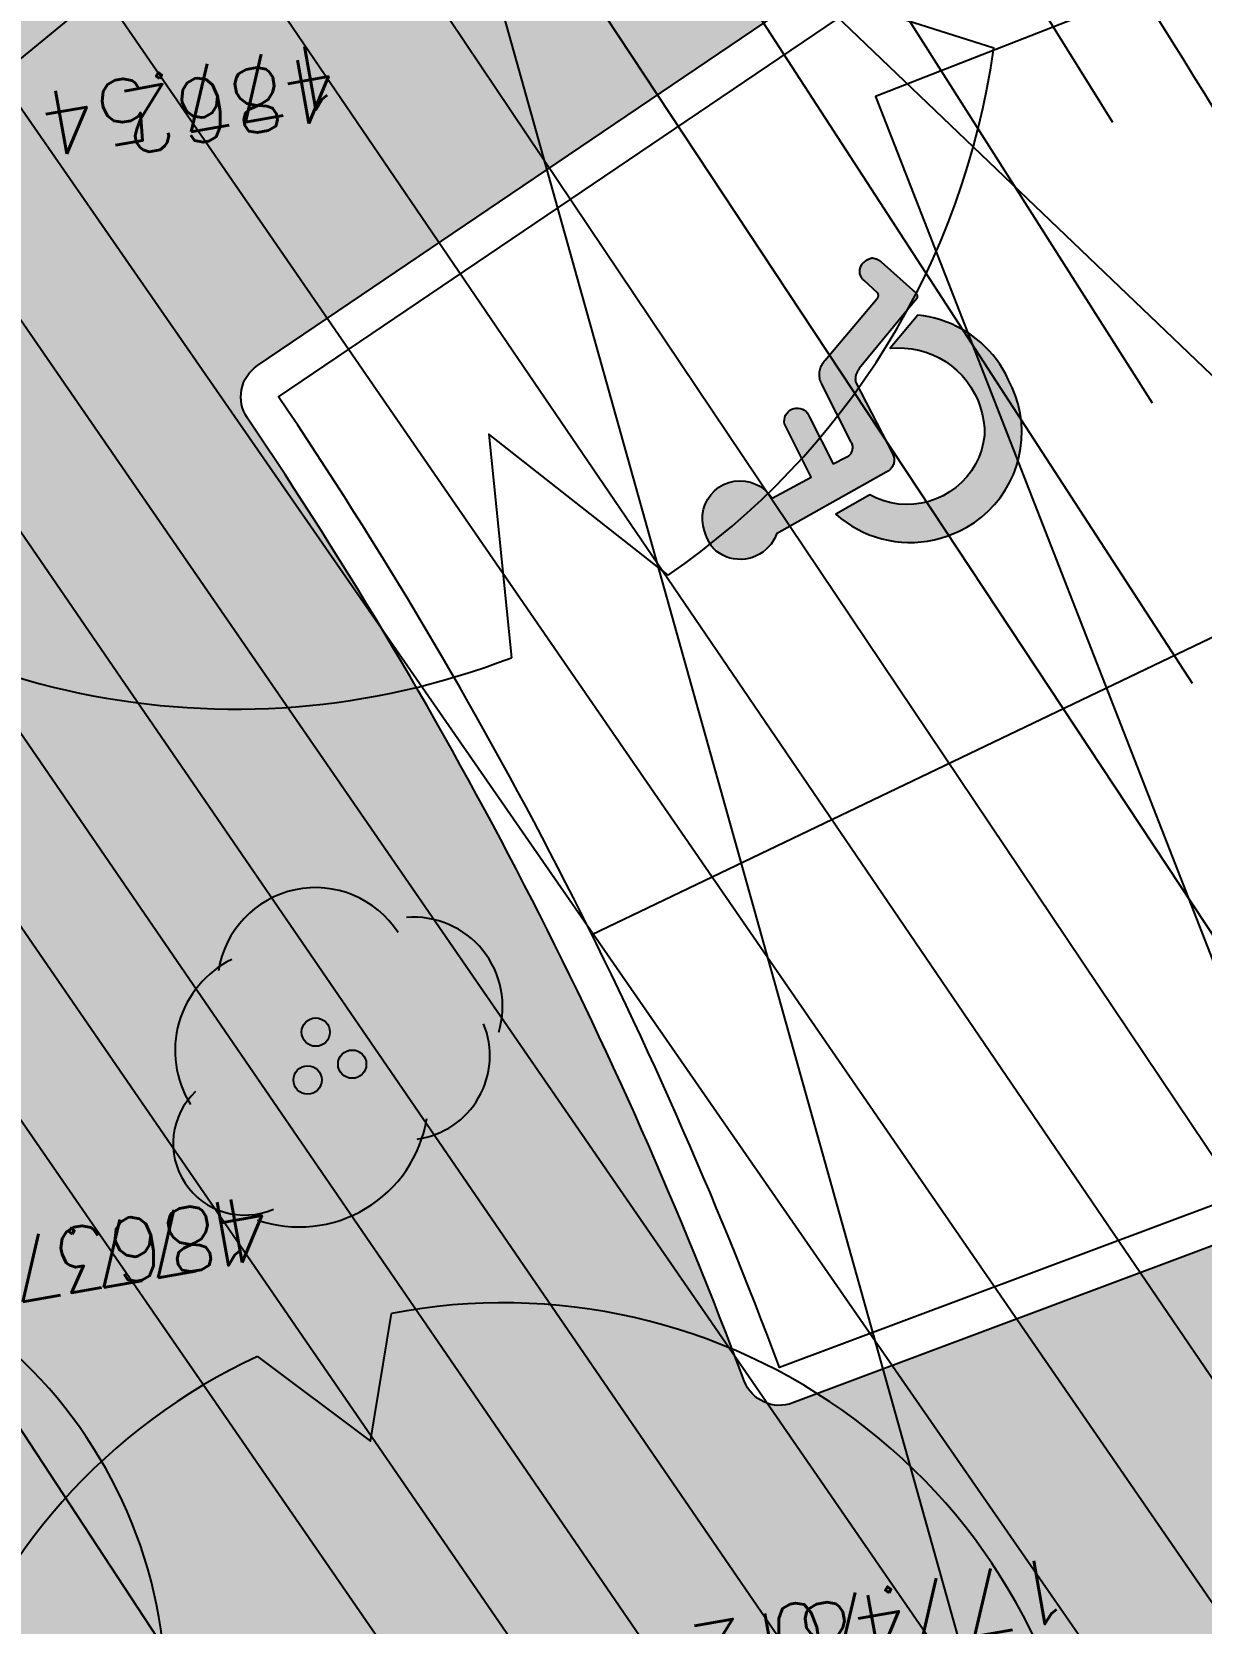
# Model space of a CAD drawing. Extents: x -2313930 to 3286427, y -3858277 to 2572692.
# Drawn here: x 540826 to 547027, y -268715 to -260282 of the extents above; entities that cross this region are included whole.
import ezdxf
from ezdxf.enums import TextEntityAlignment as Align
from ezdxf.lldxf.tags import DXFTag

# ---------------------------------------------------------------- set-up
doc = ezdxf.new("R2010")
doc.units = 0
for name, color, linetype, lineweight in [('_GAZELEC-RESERVATION 2', 132, 'Continuous', 18), ('Fond topo - P', 252, 'Continuous', 50), ('Fond topo - VOI', 252, 'Continuous', 25)]:
    doc.layers.add(name, color=color, linetype=linetype, lineweight=lineweight)
for name, color, linetype, plot in [('Fond topo - N', 252, 'Continuous', False), ('Fond topo - NCACHE', 252, 'Continuous', False), ('Fond topo - ZCACHE', 252, 'Continuous', False)]:
    doc.layers.add(name, color=color, linetype=linetype, plot=plot)
for name, color, linetype in [('Fond topo - Z_500', 252, 'Continuous'), ('prlm-VRD', 2, 'Continuous'), ('SA - arbre', 252, 'Continuous'), ('SA - arbuste', 252, 'Continuous'), ('SA - bordure', 252, 'Continuous'), ('SA - bât D', 252, 'Continuous'), ('SA - couvre sol', 252, 'Continuous'), ('SA - ECL-réso', 252, 'Eclairage public'), ('SA - enrobé', 252, 'Continuous'), ('SA - EP-réso', 252, 'EP'), ('SA - EU-réso', 252, 'EU'), ('SA - EVMV', 252, 'Continuous'), ('SA - limite revêtement', 252, 'Continuous'), ('SA - marquage au sol', 252, 'Continuous')]:
    doc.layers.add(name, color=color, linetype=linetype)
doc.styles.add('Lignes', font='arial.ttf', dxfattribs={"height": 0.35})
doc.styles.add('SIMPLEX', font='simplex_.ttf', dxfattribs={"height": 1.25})
tags = doc.linetypes.add('Eclairage public', pattern='A,5,-0.25,["ECL",Lignes,S=1,R=0,X=0,Y=-0.18],-1.25', length=6.5).pattern_tags.tags
tags[15:16] = [DXFTag(74, 4), DXFTag(75, 0), DXFTag(340, '0'), DXFTag(46, 0.0), DXFTag(50, 0.0), DXFTag(44, 0.0), DXFTag(45, 0.0)]
tags[4:5] = [DXFTag(74, 4), DXFTag(75, 0), DXFTag(340, '0'), DXFTag(46, 0.0), DXFTag(50, 0.0), DXFTag(44, 0.0), DXFTag(45, 0.0)]
tags = doc.linetypes.add('EP', pattern='A,5,-0.25,["EP",Lignes,S=1,R=0,X=0,Y=-0.18],-1.25', length=6.5).pattern_tags.tags
tags[15:16] = [DXFTag(74, 4), DXFTag(75, 0), DXFTag(340, '0'), DXFTag(46, 0.0), DXFTag(50, 0.0), DXFTag(44, 0.0), DXFTag(45, 0.0)]
tags[4:5] = [DXFTag(74, 4), DXFTag(75, 0), DXFTag(340, '0'), DXFTag(46, 0.0), DXFTag(50, 0.0), DXFTag(44, 0.0), DXFTag(45, 0.0)]
tags = doc.linetypes.add('EU', pattern='A,5,-0.25,["EU",Lignes,S=1,R=0,X=0,Y=-0.18],-1.25', length=6.5).pattern_tags.tags
tags[15:16] = [DXFTag(74, 4), DXFTag(75, 0), DXFTag(340, '0'), DXFTag(46, 0.0), DXFTag(50, 0.0), DXFTag(44, 0.0), DXFTag(45, 0.0)]
tags[4:5] = [DXFTag(74, 4), DXFTag(75, 0), DXFTag(340, '0'), DXFTag(46, 0.0), DXFTag(50, 0.0), DXFTag(44, 0.0), DXFTag(45, 0.0)]

# ---------------------------------------------------------------- blocks, each defined once
blk = doc.blocks.new('Sigle handicapé 0.25x0.30', base_point=(-18.47547557799999, -10.22615519200001))
for points in [[(-18.443091989, -10.149878586), (-18.441148644, -10.14983346700001), (-18.439225973, -10.15011976300001), (-18.437380083, -10.150729119), (-18.435664838, -10.151643756), (-18.43413028999999, -10.15283698200001), (-18.43282121799999, -10.15427397900001), (-18.43177582399999, -10.155912813), (-18.43102461199999, -10.15770566100001), (-18.430589503, -10.159600208), (-18.430483194, -10.161541168), (-18.430708788, -10.163471902), (-18.43125970099999, -10.16533606900001), (-18.432119857, -10.167079273), (-18.433264156, -10.16865064300001), (-18.434659207, -10.170004327), (-18.4362643, -10.171100823), (-18.438032597, -10.171908133), (-18.43991249899999, -10.17240270000001), (-18.44184914699999, -10.172570092), (-18.443786029, -10.172405424), (-18.490113219, -10.172405424), (-18.490113218, -10.18524517), (-18.490150943, -10.18604261200001), (-18.4901197, -10.18684033400001), (-18.490019724, -10.187632382), (-18.48985176, -10.18841284700001), (-18.489617062, -10.189175902), (-18.489317382, -10.189915853), (-18.488954955, -10.190627178), (-18.488532488, -10.19130456800001), (-18.488053132, -10.19194296800001), (-18.487520465, -10.192537613), (-18.48693846299999, -10.19308406500001), (-18.48631146899999, -10.193578247), (-18.485644163, -10.194016469), (-18.484941525, -10.194395461), (-18.484208797, -10.194712396), (-18.48345145, -10.194964907), (-18.482675136, -10.19515111), (-18.48188564699999, -10.195269615), (-18.48108887599999, -10.19531953900001), (-18.480290769, -10.195300508), (-18.42284319, -10.195164053), (-18.421700724, -10.19519628100001), (-18.420562364, -10.195298271), (-18.419432365, -10.19546964200001), (-18.41831495099999, -10.19570975400001), (-18.41721430099999, -10.196017708), (-18.41613453, -10.19639235400001), (-18.415079673, -10.19683229100001), (-18.414053676, -10.197335874), (-18.413060373, -10.19790122000001), (-18.412103479, -10.198526215), (-18.41118656999999, -10.199208524), (-18.410313076, -10.199945595), (-18.40948626, -10.20073467200001), (-18.408709216, -10.201572805), (-18.407984847, -10.20245686200001), (-18.407315862, -10.203383536), (-18.406704762, -10.20434936400001), (-18.40615383199999, -10.20535073400001), (-18.405665131, -10.206383903), (-18.40524048699999, -10.20744500800001), (-18.37754011099999, -10.273216346), (-18.37743287, -10.27345080000001), (-18.37731159, -10.273678309), (-18.377176719, -10.273898034), (-18.37702875499999, -10.27410916300001), (-18.37686824199999, -10.274310918), (-18.37669577499999, -10.27450255400001), (-18.376511989, -10.27468336300001), (-18.37631756299999, -10.274852678), (-18.37611321399999, -10.27500987400001), (-18.375899697, -10.275154372), (-18.37567779899999, -10.27528563700001), (-18.37544834, -10.27540318600001), (-18.375212166, -10.275506584), (-18.374970149, -10.27559544900001), (-18.37472318299999, -10.275669455), (-18.374472179, -10.275728328), (-18.37421806299999, -10.27577184900001), (-18.373961773, -10.27579986000001), (-18.373704255, -10.27581225600001), (-18.373446459, -10.27580899200001), (-18.357754127, -10.26980497000001), (-18.356908813, -10.269521115), (-18.35604289399999, -10.269308243), (-18.35516232, -10.26916781700001), (-18.354273141, -10.26910080100001), (-18.353381467, -10.269107656), (-18.35249342299999, -10.269188336), (-18.351615113, -10.26934228500001), (-18.350752569, -10.26956844600001), (-18.349911719, -10.26986526500001), (-18.34909833999999, -10.27023070200001), (-18.34831802, -10.270662247), (-18.347576121, -10.27115693500001), (-18.34687774099999, -10.27171136700001), (-18.34622767699999, -10.272321733), (-18.345630396, -10.27298384000001), (-18.345090002, -10.273693139), (-18.344610207, -10.274444755), (-18.34419431, -10.27523352600001), (-18.343845166, -10.276054031), (-18.343565175, -10.27690063300001), (-18.343449736, -10.277327618), (-18.34334620799999, -10.277757647), (-18.343254671, -10.27819038700001), (-18.34317519499999, -10.278625503), (-18.343107842, -10.27906266000001), (-18.34305266399999, -10.27950152000001), (-18.343009703, -10.279941744), (-18.342978993, -10.28038299100001), (-18.34296055799999, -10.28082492200001), (-18.342954411, -10.281267195), (-18.34296055799999, -10.281709467), (-18.342978993, -10.28215139800001), (-18.343009703, -10.28259264500001), (-18.343052663, -10.28303286900001), (-18.343107842, -10.283471729), (-18.343175194, -10.28390888600001), (-18.34325467, -10.284344003), (-18.34334620799999, -10.28477674200001), (-18.343449736, -10.28520677100001), (-18.343565175, -10.28563375600001), (-18.344242806, -10.28646005500001), (-18.344481745, -10.286744973), (-18.344726886, -10.28702457300001), (-18.344978111, -10.28729871900001), (-18.34523529999999, -10.287567278), (-18.34549832599999, -10.287830122), (-18.345767065, -10.288087124), (-18.346041385, -10.28833815900001), (-18.34632115499999, -10.288583105), (-18.346606239, -10.288821846), (-18.34689649999999, -10.289054265), (-18.347191798, -10.28928025100001), (-18.347491989, -10.289499694), (-18.34779692999999, -10.28971248800001), (-18.34810647299999, -10.28991853000001), (-18.34842046799999, -10.29011772200001), (-18.34873876299999, -10.29030996600001), (-18.34906120599999, -10.290495171), (-18.34938764, -10.29067324600001), (-18.349717909, -10.29084410600001), (-18.350051851, -10.29100766800001), (-18.387890921, -10.305671362), (-18.388175713, -10.30577204100001), (-18.38846601299999, -10.305855519), (-18.388760783, -10.305921497), (-18.38905897, -10.305969738), (-18.389359507, -10.306000072), (-18.38966131999999, -10.306012388), (-18.389963329, -10.306006643), (-18.390264455, -10.30598285800001), (-18.39056362099999, -10.305941117), (-18.39085975699999, -10.30588157000001), (-18.391151805, -10.30580443000001), (-18.39143872099999, -10.305709972), (-18.391719477, -10.305598535), (-18.391993072, -10.305470517), (-18.392258525, -10.305326374), (-18.392514889, -10.30516662400001), (-18.392761247, -10.304991837), (-18.392996717, -10.304802638), (-18.39322045799999, -10.30459970300001), (-18.39343167099999, -10.304383759), (-18.425418395, -10.23110920900001), (-18.425684779, -10.230531782), (-18.42597476299999, -10.229965838), (-18.42628785099999, -10.229412341), (-18.426623512, -10.22887223500001), (-18.42698117199999, -10.228346438), (-18.427360224, -10.227835848), (-18.427760021, -10.22734133200001), (-18.42817988299999, -10.22686373500001), (-18.428619093, -10.22640386900001), (-18.429076905, -10.225962517), (-18.42955253899999, -10.225540432), (-18.430045183, -10.225138332), (-18.430553999, -10.22475690200001), (-18.43107812099999, -10.22439679200001), (-18.431616656, -10.224058615), (-18.432168686, -10.22374294800001), (-18.43273326999999, -10.22345032700001), (-18.433309449, -10.223181252), (-18.433896239, -10.22293618), (-18.434492642, -10.22271553), (-18.50640605499999, -10.22316924200001), (-18.50734415099999, -10.223136209), (-18.508276277, -10.223025503), (-18.509196013, -10.22283788600001), (-18.510097025, -10.22257465200001), (-18.51097310699999, -10.222237612), (-18.511818224, -10.22182908900001), (-18.51262655599999, -10.221351896), (-18.51339253699999, -10.22080931900001), (-18.514110888, -10.220205097), (-18.51477666499999, -10.21954338900001), (-18.51538527899999, -10.218828754), (-18.51593254099999, -10.21806611400001), (-18.51641468, -10.21726072200001), (-18.516828376, -10.216418125), (-18.517170779, -10.215544126), (-18.517439532, -10.214644744), (-18.517632782, -10.21372617500001), (-18.5177492, -10.21279474500001), (-18.517787983, -10.21185687000001), (-18.51774886399999, -10.210919008), (-18.522616517, -10.09970416500001), (-18.524814959, -10.097115203), (-18.52674527599999, -10.09432061000001), (-18.52838836199999, -10.09134804600001), (-18.529727956, -10.08822693100001), (-18.53075079799999, -10.08498815600001), (-18.531446767, -10.081663776), (-18.531808972, -10.078286695), (-18.531833829, -10.07489033600001), (-18.531521093, -10.071508315), (-18.530873858, -10.06817410500001), (-18.52989853, -10.06492070600001), (-18.528604763, -10.061780317), (-18.527005362, -10.058784022), (-18.525116156, -10.055961475), (-18.522955844, -10.053340612), (-18.520545807, -10.050947373), (-18.51790989799999, -10.048805445), (-18.515074206, -10.046936027), (-18.512066798, -10.045357622), (-18.508917437, -10.04408585200001), (-18.50805578, -10.04393007600001), (-18.50719134199999, -10.04379055000001), (-18.506324431, -10.043667322), (-18.505455354, -10.04356043700001), (-18.504584419, -10.043469931), (-18.50371193499999, -10.043395836), (-18.50283821, -10.04333818000001), (-18.50196355399999, -10.043296983), (-18.501088278, -10.043272258), (-18.500212692, -10.04326401600001), (-18.49933710599999, -10.043272258), (-18.49846183, -10.043296983), (-18.497587174, -10.04333818000001), (-18.49671344899999, -10.043395836), (-18.49584096499999, -10.043469931), (-18.49497003, -10.04356043700001), (-18.49410095299999, -10.043667322), (-18.493234042, -10.04379055000001), (-18.492369604, -10.04393007600001), (-18.491507947, -10.04408585100001), (-18.486757852, -10.04508852500001), (-18.48220303999999, -10.046768535), (-18.477939543, -10.049090464), (-18.47405725399999, -10.052005353), (-18.470638026, -10.05545174800001), (-18.46775395, -10.059356983), (-18.46546583399999, -10.06363872), (-18.463821921, -10.06820668500001), (-18.46285687099999, -10.07296456600001), (-18.46259102999999, -10.077812048), (-18.463030004, -10.082646927), (-18.464164538, -10.087367265), (-18.46597071, -10.091873537), (-18.468410441, -10.096070735), (-18.47143229, -10.099870364), (-18.47497254499999, -10.103192314), (-18.478956563, -10.10596654300001), (-18.483300346, -10.108134562), (-18.487912309, -10.10965065800001), (-18.492695214, -10.11048286800001), (-18.491723812, -10.149878586)], [(-18.52814955899999, -10.303010461), (-18.52237737399999, -10.305800385), (-18.516389383, -10.30809075000001), (-18.51022873, -10.30986505200001), (-18.50393980099999, -10.311110509), (-18.49756790599999, -10.31181814700001), (-18.49115895399999, -10.311982868), (-18.48475912, -10.31160348500001), (-18.478414515, -10.310682732), (-18.47217085099999, -10.30922724200001), (-18.46607311099999, -10.30724750100001), (-18.46016522999999, -10.30475777400001), (-18.454489773, -10.301775999), (-18.44908763, -10.298323659), (-18.44399772399999, -10.29442562700001), (-18.439256725, -10.290109989), (-18.434898794, -10.28540783700001), (-18.430955327, -10.28035305100001), (-18.42745473599999, -10.274982049), (-18.42442224399999, -10.269333528), (-18.42187969799999, -10.263448185), (-18.406884967, -10.298394422), (-18.409740721, -10.30265889500001), (-18.412815131, -10.30676852400001), (-18.41609981999999, -10.31071210900001), (-18.419585836, -10.314478904), (-18.42326367899999, -10.31805864200001), (-18.427123325, -10.32144156700001), (-18.43115425599999, -10.32461845900001), (-18.43534548499999, -10.327580662), (-18.43968559099999, -10.330320101), (-18.444162746, -10.332829312), (-18.44876474699999, -10.335101455), (-18.453479053, -10.33713033800001), (-18.458292816, -10.33891043200001), (-18.46319291699999, -10.34043688600001), (-18.468166002, -10.341705539), (-18.473198516, -10.34271293500001), (-18.478276746, -10.34345632600001), (-18.483386851, -10.34393368900001), (-18.488514905, -10.34414372100001), (-18.493646932, -10.344085851), (-18.501546936, -10.34403281900001), (-18.509416224, -10.34333482700001), (-18.517202228, -10.34199653600001), (-18.524852937, -10.340026886), (-18.532317246, -10.337439034), (-18.53954529199999, -10.33425026800001), (-18.54648879099999, -10.330481887), (-18.553101362, -10.326159066), (-18.559338832, -10.32131068000001), (-18.565159535, -10.31596911700001), (-18.57052458899999, -10.31017005800001), (-18.57539815399999, -10.30395224200001), (-18.579747675, -10.297357203), (-18.583544098, -10.290428996), (-18.586762063, -10.283213902), (-18.58938007299999, -10.275760117), (-18.591380639, -10.268117434), (-18.592750399, -10.260336904), (-18.59348020299999, -10.252470503), (-18.593565174, -10.24457077800001), (-18.59326817399999, -10.23875270800001), (-18.59263092299999, -10.23296202100001), (-18.591655608, -10.22721859900001), (-18.590345578, -10.22154215900001), (-18.58870533099999, -10.215952192), (-18.586740498, -10.210467889), (-18.58445782499999, -10.20510808100001), (-18.581865149, -10.19989116800001), (-18.57897137299999, -10.194835063), (-18.57578643, -10.189957124), (-18.572321256, -10.1852741), (-18.568587749, -10.18080206800001), (-18.56459872599999, -10.176556383), (-18.56036788399999, -10.172551622), (-18.55590974699999, -10.16880153300001), (-18.55123962299999, -10.165318993), (-18.546373545, -10.162115959), (-18.54132822099999, -10.159203426), (-18.536120972, -10.15659139500001), (-18.530769677, -10.154288835), (-18.529071458, -10.188862199), (-18.534467411, -10.19290722800001), (-18.539439489, -10.19746321400001), (-18.54393950599999, -10.20248600400001), (-18.54792385, -10.20792692000001), (-18.55135390899999, -10.21373323200001), (-18.554196439, -10.21984867100001), (-18.556423894, -10.22621396800001), (-18.558014687, -10.23276743700001), (-18.5589534, -10.23944556400001), (-18.559230936, -10.24618363100001), (-18.558844605, -10.252916336), (-18.557798152, -10.25957843), (-18.556101718, -10.26610535), (-18.553771744, -10.27243384000001), (-18.55083081, -10.27850256900001), (-18.547307418, -10.284252724), (-18.543235714, -10.289628576), (-18.538655158, -10.294578028), (-18.53361014199999, -10.299053113)]]:
    blk.add_hatch(color=250).paths.add_polyline_path(points)
at = {"flags": 128}
blk.add_lwpolyline([(-18.441148644, -10.14983346700001), (-18.439225973, -10.15011976300001), (-18.437380083, -10.150729119), (-18.435664838, -10.151643756), (-18.43413028999999, -10.15283698200001), (-18.43282121799999, -10.15427397900001), (-18.43177582399999, -10.155912813), (-18.43102461199999, -10.15770566100001), (-18.430589503, -10.159600208), (-18.430483194, -10.161541168), (-18.430708788, -10.163471902), (-18.43125970099999, -10.16533606900001), (-18.432119857, -10.167079273), (-18.433264156, -10.16865064300001), (-18.434659207, -10.170004327), (-18.4362643, -10.171100823), (-18.438032597, -10.171908133), (-18.43991249899999, -10.17240270000001), (-18.44184914699999, -10.172570092), (-18.443786029, -10.172405424), (-18.490113219, -10.172405424), (-18.490113218, -10.18524517), (-18.490150943, -10.18604261200001), (-18.4901197, -10.18684033400001), (-18.490019724, -10.187632382), (-18.48985176, -10.18841284700001), (-18.489617062, -10.189175902), (-18.489317382, -10.189915853), (-18.488954955, -10.190627178), (-18.488532488, -10.19130456800001), (-18.488053132, -10.19194296800001), (-18.487520465, -10.192537613), (-18.48693846299999, -10.19308406500001), (-18.48631146899999, -10.193578247), (-18.485644163, -10.194016469), (-18.484941525, -10.194395461), (-18.484208797, -10.194712396), (-18.48345145, -10.194964907), (-18.482675136, -10.19515111), (-18.48188564699999, -10.195269615), (-18.48108887599999, -10.19531953900001), (-18.480290769, -10.195300508), (-18.42284319, -10.195164053), (-18.421700724, -10.19519628100001), (-18.420562364, -10.195298271), (-18.419432365, -10.19546964200001), (-18.41831495099999, -10.19570975400001), (-18.41721430099999, -10.196017708), (-18.41613453, -10.19639235400001), (-18.415079673, -10.19683229100001), (-18.414053676, -10.197335874), (-18.413060373, -10.19790122000001), (-18.412103479, -10.198526215), (-18.41118656999999, -10.199208524), (-18.410313076, -10.199945595), (-18.40948626, -10.20073467200001), (-18.408709216, -10.201572805), (-18.407984847, -10.20245686200001), (-18.407315862, -10.203383536), (-18.406704762, -10.20434936400001), (-18.40615383199999, -10.20535073400001), (-18.405665131, -10.206383903), (-18.40524048699999, -10.20744500800001), (-18.37754011099999, -10.273216346), (-18.37743287, -10.27345080000001), (-18.37731159, -10.273678309), (-18.377176719, -10.273898034), (-18.37702875499999, -10.27410916300001), (-18.37686824199999, -10.274310918), (-18.37669577499999, -10.27450255400001), (-18.376511989, -10.27468336300001), (-18.37631756299999, -10.274852678), (-18.37611321399999, -10.27500987400001), (-18.375899697, -10.275154372), (-18.37567779899999, -10.27528563700001), (-18.37544834, -10.27540318600001), (-18.375212166, -10.275506584), (-18.374970149, -10.27559544900001), (-18.37472318299999, -10.275669455), (-18.374472179, -10.275728328), (-18.37421806299999, -10.27577184900001), (-18.373961773, -10.27579986000001), (-18.373704255, -10.27581225600001), (-18.373446459, -10.27580899200001), (-18.357754127, -10.26980497000001), (-18.356908813, -10.269521115), (-18.35604289399999, -10.269308243), (-18.35516232, -10.26916781700001), (-18.354273141, -10.26910080100001), (-18.353381467, -10.269107656), (-18.35249342299999, -10.269188336), (-18.351615113, -10.26934228500001), (-18.350752569, -10.26956844600001), (-18.349911719, -10.26986526500001), (-18.34909833999999, -10.27023070200001), (-18.34831802, -10.270662247), (-18.347576121, -10.27115693500001), (-18.34687774099999, -10.27171136700001), (-18.34622767699999, -10.272321733), (-18.345630396, -10.27298384000001), (-18.345090002, -10.273693139), (-18.344610207, -10.274444755), (-18.34419431, -10.27523352600001), (-18.343845166, -10.276054031), (-18.343565175, -10.27690063300001), (-18.343449736, -10.277327618), (-18.34334620799999, -10.277757647), (-18.343254671, -10.27819038700001), (-18.34317519499999, -10.278625503), (-18.343107842, -10.27906266000001), (-18.34305266399999, -10.27950152000001), (-18.343009703, -10.279941744), (-18.342978993, -10.28038299100001), (-18.34296055799999, -10.28082492200001), (-18.342954411, -10.281267195), (-18.34296055799999, -10.281709467), (-18.342978993, -10.28215139800001), (-18.343009703, -10.28259264500001), (-18.343052663, -10.28303286900001), (-18.343107842, -10.283471729), (-18.343175194, -10.28390888600001), (-18.34325467, -10.284344003), (-18.34334620799999, -10.28477674200001), (-18.343449736, -10.28520677100001), (-18.343565175, -10.28563375600001), (-18.344242806, -10.28646005500001), (-18.344481745, -10.286744973), (-18.344726886, -10.28702457300001), (-18.344978111, -10.28729871900001), (-18.34523529999999, -10.287567278), (-18.34549832599999, -10.287830122), (-18.345767065, -10.288087124), (-18.346041385, -10.28833815900001), (-18.34632115499999, -10.288583105), (-18.346606239, -10.288821846), (-18.34689649999999, -10.289054265), (-18.347191798, -10.28928025100001), (-18.347491989, -10.289499694), (-18.34779692999999, -10.28971248800001), (-18.34810647299999, -10.28991853000001), (-18.34842046799999, -10.29011772200001), (-18.34873876299999, -10.29030996600001), (-18.34906120599999, -10.290495171), (-18.34938764, -10.29067324600001), (-18.349717909, -10.29084410600001), (-18.350051851, -10.29100766800001), (-18.387890921, -10.305671362), (-18.388175713, -10.30577204100001), (-18.38846601299999, -10.305855519), (-18.388760783, -10.305921497), (-18.38905897, -10.305969738), (-18.389359507, -10.306000072), (-18.38966131999999, -10.306012388), (-18.389963329, -10.306006643), (-18.390264455, -10.30598285800001), (-18.39056362099999, -10.305941117), (-18.39085975699999, -10.30588157000001), (-18.391151805, -10.30580443000001), (-18.39143872099999, -10.305709972), (-18.391719477, -10.305598535), (-18.391993072, -10.305470517), (-18.392258525, -10.305326374), (-18.392514889, -10.30516662400001), (-18.392761247, -10.304991837), (-18.392996717, -10.304802638), (-18.39322045799999, -10.30459970300001), (-18.39343167099999, -10.304383759), (-18.425418395, -10.23110920900001), (-18.425684779, -10.230531782), (-18.42597476299999, -10.229965838), (-18.42628785099999, -10.229412341), (-18.426623512, -10.22887223500001), (-18.42698117199999, -10.228346438), (-18.427360224, -10.227835848), (-18.427760021, -10.22734133200001), (-18.42817988299999, -10.22686373500001), (-18.428619093, -10.22640386900001), (-18.429076905, -10.225962517), (-18.42955253899999, -10.225540432), (-18.430045183, -10.225138332), (-18.430553999, -10.22475690200001), (-18.43107812099999, -10.22439679200001), (-18.431616656, -10.224058615), (-18.432168686, -10.22374294800001), (-18.43273326999999, -10.22345032700001), (-18.433309449, -10.223181252), (-18.433896239, -10.22293618), (-18.434492642, -10.22271553), (-18.50640605499999, -10.22316924200001), (-18.50734415099999, -10.223136209), (-18.508276277, -10.223025503), (-18.509196013, -10.22283788600001), (-18.510097025, -10.22257465200001), (-18.51097310699999, -10.222237612), (-18.511818224, -10.22182908900001), (-18.51262655599999, -10.221351896), (-18.51339253699999, -10.22080931900001), (-18.514110888, -10.220205097), (-18.51477666499999, -10.21954338900001), (-18.51538527899999, -10.218828754), (-18.51593254099999, -10.21806611400001), (-18.51641468, -10.21726072200001), (-18.516828376, -10.216418125), (-18.517170779, -10.215544126), (-18.517439532, -10.214644744), (-18.517632782, -10.21372617500001), (-18.5177492, -10.21279474500001), (-18.517787983, -10.21185687000001), (-18.51774886399999, -10.210919008), (-18.522616517, -10.09970416500001), (-18.524814959, -10.097115203), (-18.52674527599999, -10.09432061000001), (-18.52838836199999, -10.09134804600001), (-18.529727956, -10.08822693100001), (-18.53075079799999, -10.08498815600001), (-18.531446767, -10.081663776), (-18.531808972, -10.078286695), (-18.531833829, -10.07489033600001), (-18.531521093, -10.071508315), (-18.530873858, -10.06817410500001), (-18.52989853, -10.06492070600001), (-18.528604763, -10.061780317), (-18.527005362, -10.058784022), (-18.525116156, -10.055961475), (-18.522955844, -10.053340612), (-18.520545807, -10.050947373), (-18.51790989799999, -10.048805445), (-18.515074206, -10.046936027), (-18.512066798, -10.045357622), (-18.508917437, -10.04408585200001), (-18.50805578, -10.04393007600001), (-18.50719134199999, -10.04379055000001), (-18.506324431, -10.043667322), (-18.505455354, -10.04356043700001), (-18.504584419, -10.043469931), (-18.50371193499999, -10.043395836), (-18.50283821, -10.04333818000001), (-18.50196355399999, -10.043296983), (-18.501088278, -10.043272258), (-18.500212692, -10.04326401600001), (-18.49933710599999, -10.043272258), (-18.49846183, -10.043296983), (-18.497587174, -10.04333818000001), (-18.49671344899999, -10.043395836), (-18.49584096499999, -10.043469931), (-18.49497003, -10.04356043700001), (-18.49410095299999, -10.043667322), (-18.493234042, -10.04379055000001), (-18.492369604, -10.04393007600001), (-18.491507947, -10.04408585100001), (-18.486757852, -10.04508852500001), (-18.48220303999999, -10.046768535), (-18.477939543, -10.049090464), (-18.47405725399999, -10.052005353), (-18.470638026, -10.05545174800001), (-18.46775395, -10.059356983), (-18.46546583399999, -10.06363872), (-18.463821921, -10.06820668500001), (-18.46285687099999, -10.07296456600001), (-18.46259102999999, -10.077812048), (-18.463030004, -10.082646927), (-18.464164538, -10.087367265), (-18.46597071, -10.091873537), (-18.468410441, -10.096070735), (-18.47143229, -10.099870364), (-18.47497254499999, -10.103192314), (-18.478956563, -10.10596654300001), (-18.483300346, -10.108134562), (-18.487912309, -10.10965065800001), (-18.492695214, -10.11048286800001), (-18.491723812, -10.149878586), (-18.443091989, -10.149878586)], close=True, dxfattribs=at)
at = {"elevation": 1e-09, "flags": 128}
blk.add_lwpolyline([(-18.53361014199999, -10.299053113), (-18.538655158, -10.294578028), (-18.543235714, -10.289628576), (-18.547307418, -10.284252724), (-18.55083081, -10.27850256900001), (-18.553771744, -10.27243384000001), (-18.556101718, -10.26610535), (-18.557798152, -10.25957843), (-18.558844605, -10.252916336), (-18.559230936, -10.24618363100001), (-18.5589534, -10.23944556400001), (-18.558014687, -10.23276743700001), (-18.556423894, -10.22621396800001), (-18.554196439, -10.21984867100001), (-18.55135390899999, -10.21373323200001), (-18.54792385, -10.20792692000001), (-18.54393950599999, -10.20248600400001), (-18.539439489, -10.19746321400001), (-18.534467411, -10.19290722800001), (-18.529071458, -10.188862199), (-18.530769677, -10.154288835), (-18.536120972, -10.15659139500001), (-18.54132822099999, -10.159203426), (-18.546373545, -10.162115959), (-18.55123962299999, -10.165318993), (-18.55590974699999, -10.16880153300001), (-18.56036788399999, -10.172551622), (-18.56459872599999, -10.176556383), (-18.568587749, -10.18080206800001), (-18.572321256, -10.1852741), (-18.57578643, -10.189957124), (-18.57897137299999, -10.194835063), (-18.581865149, -10.19989116800001), (-18.58445782499999, -10.20510808100001), (-18.586740498, -10.210467889), (-18.58870533099999, -10.215952192), (-18.590345578, -10.22154215900001), (-18.591655608, -10.22721859900001), (-18.59263092299999, -10.23296202100001), (-18.59326817399999, -10.23875270800001), (-18.593565174, -10.24457077800001), (-18.59348020299999, -10.252470503), (-18.592750399, -10.260336904), (-18.591380639, -10.268117434), (-18.58938007299999, -10.275760117), (-18.586762063, -10.283213902), (-18.583544098, -10.290428996), (-18.579747675, -10.297357203), (-18.57539815399999, -10.30395224200001), (-18.57052458899999, -10.31017005800001), (-18.565159535, -10.31596911700001), (-18.559338832, -10.32131068000001), (-18.553101362, -10.326159066), (-18.54648879099999, -10.330481887), (-18.53954529199999, -10.33425026800001), (-18.532317246, -10.337439034), (-18.524852937, -10.340026886), (-18.517202228, -10.34199653600001), (-18.509416224, -10.34333482700001), (-18.501546936, -10.34403281900001), (-18.493646932, -10.344085851), (-18.488514905, -10.34414372100001), (-18.483386851, -10.34393368900001), (-18.478276746, -10.34345632600001), (-18.473198516, -10.34271293500001), (-18.468166002, -10.341705539), (-18.46319291699999, -10.34043688600001), (-18.458292816, -10.33891043200001), (-18.453479053, -10.33713033800001), (-18.44876474699999, -10.335101455), (-18.444162746, -10.332829312), (-18.43968559099999, -10.330320101), (-18.43534548499999, -10.327580662), (-18.43115425599999, -10.32461845900001), (-18.427123325, -10.32144156700001), (-18.42326367899999, -10.31805864200001), (-18.419585836, -10.314478904), (-18.41609981999999, -10.31071210900001), (-18.412815131, -10.30676852400001), (-18.409740721, -10.30265889500001), (-18.406884967, -10.298394422), (-18.42187969799999, -10.263448185), (-18.42442224399999, -10.269333528), (-18.42745473599999, -10.274982049), (-18.430955327, -10.28035305100001), (-18.434898794, -10.28540783700001), (-18.439256725, -10.290109989), (-18.44399772399999, -10.29442562700001), (-18.44908763, -10.298323659), (-18.454489773, -10.301775999), (-18.46016522999999, -10.30475777400001), (-18.46607311099999, -10.30724750100001), (-18.47217085099999, -10.30922724200001), (-18.478414515, -10.310682732), (-18.48475912, -10.31160348500001), (-18.49115895399999, -10.311982868), (-18.49756790599999, -10.31181814700001), (-18.50393980099999, -10.311110509), (-18.51022873, -10.30986505200001), (-18.516389383, -10.30809075000001), (-18.52237737399999, -10.305800385), (-18.52814955899999, -10.303010461)], close=True, dxfattribs=at)
blk = doc.blocks.new('PTOPO')
at = {"layer": 'Fond topo - NCACHE', "style": 'SIMPLEX'}
blk.add_attdef('MAT', text='', height=0.34, dxfattribs=at).set_placement((0.09999999986030161, -0.09999999962747097), align=Align.TOP_LEFT)
at = {"layer": 'Fond topo - ZCACHE', "style": 'SIMPLEX'}
blk.add_attdef('ALT', (0.09999999986030161, 0.09999999962747097), '', height=0.34, dxfattribs=at)
blk = doc.blocks.new('A$C1F970F0F')
at = {"layer": 'SA - couvre sol'}
h = blk.add_hatch(dxfattribs=at)
h.set_pattern_fill('PELOUSE6', color=256, scale=20.0000003, angle=-10.72360141139323, style=0, pattern_type=2)
h.set_pattern_definition([(349.2763985886067, (-277130161.1279894, -473864756.7787022), (22.32856350872324, 117.9043497231417), [37.5000005625, -202.5000030375]), (79.27639858860677, (-277130147.3110734, -473864759.3953308), (-235.8086994462835, 44.65712701744649), [15.000000225, -105.000001575]), (79.27639858860677, (-277130138.0997961, -473864761.1397498), (-235.8086994462835, 44.65712701744649), [15.000000225, -105.000001575]), (79.27639858860677, (-277130142.7054347, -473864760.2675403), (-235.8086994462835, 44.65712701744649), [18.75000028125, -101.25000151875]), (112.9664661186067, (-277130151.916716, -473864758.5231205), (-191.1515722884832, 280.4658259369293), [12.00000018, -420.7461593111922]), (45.58633105860677, (-277130133.4941673, -473864762.0119574), (22.32856353476547, 117.9043498154048), [12.00000018, -420.7461593111923]), (45.58633105860677, (-277130124.2828801, -473864763.7563783), (22.32856353476547, 117.9043498154048), [26.00000039, -406.6661590999923]), (112.9664661186067, (-277130161.1279894, -473864756.7787022), (-191.1515722884832, 280.4658259369293), [26.00000039, -406.6661590999922]), (349.2763985886067, (-277130073.3609553, -473864750.4999832), (22.32856350872324, 117.9043497231417), [44.42455106636825, -195.5754525336318]), (349.2763985886067, (-277130085.1249766, -473864728.4255323), (22.32856350872324, 117.9043497231417), [82.81008944215131, -56.09585564143782, 43.07431864611476, -58.01973967029608]), (349.2763985886067, (-277130096.7337571, -473864706.3804808), (22.32856350872324, 117.9043497231417), [119.4799495921992, -46.28746189431191, 29.47870124218051, -44.75389087130835]), (349.2763985886067, (-277130108.4191755, -473864684.3209158), (22.32856350872324, 117.9043497231417), [100.4611429069171, -139.5388606930829]), (349.2763985886067, (-277130104.5097786, -473864665.2146754), (22.32856350872324, 117.9043497231417), [65.56973938354608, -174.4302642164539])])
edge = h.paths.add_edge_path()
edge.add_arc((4686.17633280365, 6461.263957909795), 2929.999943103911, 34.48608965995057, 42.89962862937583)
edge.add_arc((6700.681395940306, 8333.233251919955), 179.999999986126, 42.89962847510776, 139.7693510133963)
edge.add_arc((8036.110016895354, 7056.094568132154), 2027.519382076243, 136.5878893291629, 177.4536643126465)
edge.add_line((6010.592568096673, 7146.171807559098), (6018.948373371913, 7145.931843945988))
edge.add_line((6018.948373371913, 7145.931843945988), (6030.66105542983, 6828.889455646445))
edge.add_line((6030.661055429829, 6828.889455646445), (6086.545484387591, 6513.581804602189))
edge.add_line((6086.545484387591, 6513.581804602189), (6198.444306795145, 6127.414684863436))
edge.add_line((6198.444306795145, 6127.414684863435), (6298.474729685709, 5856.208511224729))
edge.add_line((6298.474729685709, 5856.20851122473), (6412.911502342192, 5600.584971789341))
edge.add_line((6412.911502342192, 5600.58497178934), (6430.976089253624, 5561.150698599641))
edge.add_line((6430.976089253624, 5561.150698599641), (6391.541816136887, 5543.086111698089))
edge.add_line((6391.541816136887, 5543.086111698089), (6373.477229225455, 5582.520384887787))
edge.add_line((6373.477229225455, 5582.520384887787), (6385.636062437989, 5588.090268212786))
edge.add_line((6385.636062437989, 5588.090268212785), (6270.263852773479, 5845.803342882811))
edge.add_line((6270.263852773479, 5845.803342882812), (6260.946051039006, 5842.366608122313))
edge.add_line((6260.946051039007, 5842.366608122313), (6247.104147932258, 5879.895286746139))
edge.add_line((6247.104147932258, 5879.895286746139), (6256.486317609877, 5883.355762637208))
edge.add_line((6256.486317609876, 5883.355762637208), (6193.646684101131, 6053.728895531077))
edge.add_line((6193.64668410113, 6053.728895531078), (6224.942961944316, 5457.232163833863))
edge.add_line((6224.942961944316, 5457.232163833862), (6349.299166892059, 5359.882025415485))
edge.add_line((6349.29916689206, 5359.882025415484), (6631.131740746965, 5067.486222945057))
edge.add_line((6631.131740746965, 5067.486222945058), (7007.85703846356, 4662.392471667164))
edge.add_arc((6266.884495562824, 4074.377509715027), 945.9396940674151, 15.593354854106678, 38.434526739372416, ccw=False)
edge.add_line((7178.007696354092, 4328.653772497254), (7183.460765751301, 4267.538145496965))
edge.add_line((7183.460765751301, 4267.538145496964), (7669.186119522447, 4309.38338142006))
edge.add_line((7669.186119522446, 4309.383381420061), (7572.789861443083, 5439.941213907456))
edge.add_line((7572.789861443084, 5439.941213907456), (7073.641136563043, 5396.939554527152))
edge.add_line((7073.641136563043, 5396.939554527152), (7049.790845618051, 5685.959026753412))
edge.add_line((7049.790845618052, 5685.959026753411), (7549.313860756474, 5728.992931432434))
edge.add_arc((8316.594495169884, 5740.649924566463), 767.3691793620403, 180.3057384606458, 180.870405297152, ccw=False)
edge.add_line((7549.236240977923, 5736.555152486859), (7069.119661158346, 5822.525488846271))
edge.add_arc((7072.644821027429, 5842.212368796683), 19.99999985711144, 176.038037171249, 259.8481260634846, ccw=False)
edge.add_arc((8504.663289780396, 5743.031176354228), 1455.448990157917, 169.2799127558144, 176.0380375514712, ccw=False)
edge.add_arc((4686.176394906122, 6461.263910698351), 2429.999890929686, -10.61202557555735, -2.87348500570751)
edge.add_arc((7133.095811341383, 6338.443570199892), 20.00000020604537, 90.1409179801426, 177.126514438636, ccw=False)
edge.add_line((7133.046621735704, 6358.44350999165), (7614.451910480803, 6359.627511750571))
edge.add_arc((4808.667676000008, 6462.331267599114), 2807.663304587354, -2.096335715599202, 3.063663128893586)
edge.add_line((7612.31817326701, 6612.388327016001), (7134.702083077234, 6568.527275144537))
edge.add_arc((7132.873113816116, 6588.443471704308), 20.00000034913729, 182.9755633723495, 275.24694149338035, ccw=False)
edge.add_arc((4686.176253983268, 6461.263919471268), 2430.000032833829, 2.975562460078157, 14.66949649561051)
edge.add_arc((7056.312932851384, 7081.709150914684), 20.00000017546606, 105.4364946998268, 194.6694959608697, ccw=False)
edge.add_line((7050.989529879269, 7100.987672291234), (7513.850932238078, 7228.798181061445))
edge.add_arc((4661.509376136225, 6453.410151785248), 2955.855028348035, 15.2079308550242, 20.10997397197326)
edge.add_line((7437.158970696407, 7469.701584797454), (6987.694531252516, 7301.450674901103))
edge.add_arc((6980.682960577042, 7320.181341844977), 20.00000018748722, 200.5227063343824, 290.522704699226, ccw=False)
edge.add_arc((4686.301945798502, 6461.319648332696), 2429.862781547547, 20.52251332408417, 34.12876932729812)
edge.add_arc((6713.483443369026, 7834.969993664992), 18.89001674430282, 120.96134875829961, 213.2758309628496, ccw=False)
edge.add_line((6703.765290681826, 7851.168457730977), (7101.268859919588, 8120.247909627737))
at = {"layer": 'SA - EVMV'}
h = blk.add_hatch(dxfattribs=at)
h.set_pattern_fill('_USER', color=256, scale=74.99999999999999, angle=-55.72360141139323, style=0, pattern_type=0)
h.set_pattern_definition([(304.2763985886068, (-277130161.1279894, -473864756.7787022), (61.97477650275113, 42.238928459823), [])])
h.paths.add_polyline_path([(6137.262643169798, 3161.503242351281), (5258.989506963931, 4651.014984356799), (5823.535050065982, 5411.828376675677), (6009.896409179055, 5810.580329425578), (6042.353956317322, 6037.937811191567), (5791.842057863324, 7412.226220178691), (5768.869517604411, 9187.383885517163), (6965.043931057882, 9781.279833201925), (7125.730307530321, 8202.475428701919), (7356.548247893039, 6578.483473019976), (7421.051285208732, 6215.102708379585), (8728.798868082513, 6201.995811803044), (8825.59209412568, 5455.189202343771), (8884.907463838514, 4910.231636065007), (8937.364138919358, 4349.844162727043), (8990.109761245629, 3720.436779551583), (8238.933497559277, 3575.005023445903)])
at = {"layer": 'Fond topo - VOI', "ltscale": 2, "flags": 128}
blk.add_lwpolyline([(5639.884015980822, 14282.76898646135), (6179.074060184528, 13730.4134533185, -0.005078430071305425), (6343.1483697738, 13545.11763264016, -0.01498965990198168), (6396.182976463164, 13480.14751606638, -0.008052881892180013), (6924.298623853121, 12768.62846445145, -0.02502080065405084), (7078.852120834868, 12528.76074308369, -0.01315237506544015), (7305.49723599993, 12109.95947007773, -0.01622344874307645), (7469.001968976629, 11760.20271195122, -0.0002441829907726637), (7504.611965031092, 11676.9913265394, -2.386900651964397e-05), (7868.449045659429, 10825.54154632405, -0.0004607339102045271), (8056.526262906224, 10384.2208908691, -0.0002713929879899899), (8374.720241644169, 9634.540919018482), (8900.918350322725, 8327.998671989055), (9181.050253584182, 7639.776394233361), (9227.846231822321, 7515.619963970066, -0.01912067303515585), (9430.073626438107, 6877.215983667462, -0.01912067306015491), (9582.936642438128, 6225.227902062202, -0.006135088442580186), (9621.373155263293, 6013.751243740732, -0.006135088374511259), (9654.60896875709, 5801.395117808072), (9743.87632691115, 5167.316416374032), (9926.38109093471, 3640.55347439608), (10105.54692394565, 2112.741898849393), (10117.19406944453, 2013.422494900099)], format="xyb", dxfattribs=at)
at = {"layer": 'SA - arbre', "ltscale": 3.900000095367432, "elevation": 9.999999999999998e-08, "flags": 128}
for points in [[(7096.052702286778, 8114.63450266466), (6963.610416109173, 8061.077451976649), (7094.218799790342, 8019.662745681679)], [(6921.618763371605, 7740.22692690546), (6826.597547527192, 7814.962854765819), (6838.458420795773, 7696.432475467456)]]:
    blk.add_lwpolyline(points, dxfattribs=at)
at = {"layer": 'SA - arbre', "ltscale": 3, "elevation": 9.999999999999998e-08, "flags": 128}
blk.add_lwpolyline([(6703.889152616388, 7326.045783454116), (6763.746216351597, 7281.285718795209), (6774.895210328602, 7348.866729425663)], dxfattribs=at)
at = {"layer": 'SA - arbre', "ltscale": 3.900000095367432}
for start, end in [(304.4232597303638, 352.1717179394186), (225.3651125949154, 291.1217116398345)]:
    blk.add_arc((6692.24411858516, 8074.928590994773), 405.7559995999999, start, end, dxfattribs=at)
at = {"layer": 'SA - arbre', "ltscale": 2.400000095367432}
blk.add_arc((6405.786395274614, 7144.232051495712), 249.6959998, 5.615758488842114, 100.9551486386206, dxfattribs=at)
at = {"layer": 'SA - arbre', "ltscale": 3}
for start, end in [(5.615758540538556, 100.9551486135385), (114.6790985122949, 210.1704842142537)]:
    blk.add_arc((6834.210613526231, 7042.434470034699), 312.1199996999999, start, end, dxfattribs=at)
at = {"layer": 'SA - arbuste'}
for centre in [(6734.777671081219, 7497.97901437924), (6754.07064803833, 7481.004522430767), (6730.434411143072, 7472.619244583068)]:
    blk.add_circle(centre, 7.5, dxfattribs=at)
at = {"layer": 'SA - arbuste', "ltscale": 0.800000011920929}
for centre, radius, start, end in [((6734.637799190987, 7522.473422402685), 52.09335999999999, 32.9049446683259, 171.1222226947237), ((6786.645335910042, 7511.758872881008), 47.1596, 342.9842594908044, 94.63470461757107), ((6714.141508144851, 7488.165570740835), 53.97568, 116.3248627154267, 211.8320555073776), ((6782.478855559806, 7485.50508557475), 44.59584, 277.8831336434853, 22.28760147896251), ((6697.037400604202, 7438.93260227108), 37.90984, 133.2696686351559, 293.7521365895177), ((6726.076408245718, 7463.16909507314), 68.40896, 251.0377365793105, 350.7437825594993)]:
    blk.add_arc(centre, radius, start, end, dxfattribs=at)
at = {"layer": 'SA - bordure', "elevation": 9.999999999999998e-08, "flags": 128}
for points in [[(7056.312932571319, 7081.70915106251), (7538.311832372427, 7214.804121296649, 0.02476009810036266), (7448.94962701597, 7495.470609850445), (6980.682960525053, 7320.181341570459, 0.05928958460944116), (6715.044223976334, 7834.652031656822), (7129.292994216798, 8114.885499401262, 0.03793102981102866), (6847.190858420812, 8469.376475711182, 0.448929176355109), (6548.359163801135, 8462.840109695195, 0.1802867996624689), (5990.566606092258, 7146.026651659193)], [(7050.989529879269, 7100.987672291234), (7513.850932238078, 7228.798181061446, 0.02139245977515587), (7437.158970696407, 7469.701584797454), (6987.694531252517, 7301.450674901103, -0.414213559319059), (6961.952293898334, 7313.169770692741, 0.05928958515797771), (6698.482036738202, 7823.440700306689, -0.4143014340460295), (6703.837862160664, 7851.217581934368), (7101.439003088359, 8120.189162500496, 0.03624201714342074), (6832.535076851582, 8455.767356556842, 0.4497716766601062), (6563.260279393329, 8449.48916243595, 0.1803551462315874), (6010.547304919031, 7145.148202407152)]]:
    blk.add_lwpolyline(points, format="xyb", dxfattribs=at)
at = {"layer": 'SA - ECL-réso', "ltscale": 0.75, "elevation": 9.999999999999998e-08, "flags": 128}
blk.add_lwpolyline([(6079.62296544096, 7441.030052417758, -0.3688612105616934), (6913.385655810405, 8301.411355391892, -0.2546205328853831), (7642.34312649104, 8261.403504809092, -0.3073365536668565), (7868.785195376819, 7813.239566180241), (7870.647024769974, 7808.418928214736, -0.2495718796976199), (8349.543965804514, 6710.082718887611), (8349.52215911393, 6706.768986087925, -0.2136977009206384), (8597.694043863183, 5436.308932903066, -0.1946918286475566), (8695.712197281699, 4241.317790546431, -0.1897251175918905), (8808.86411701403, 3013.531902418893)], format="xyb", dxfattribs=at)
at = {"layer": 'SA - enrobé'}
for points in [[(5616.481459360119, 8872.084400317204), (5900.497056554697, 8590.419456090678), (6360.210637578124, 9053.969607238887), (7370.412407968218, 8625.864014690866), (6911.799090041725, 9536.10230415287), (7010.70128525668, 9585.742926046769), (7020.781452921752, 9564.310513012775), (7026.744363143154, 9567.115009892732), (7262.580432867897, 9105.719912583041), (7291.122638515357, 9119.14398292848), (7342.762054097051, 9009.348459506178), (7434.067245025048, 9026.616541510186), (7377.912303133283, 8937.40151477274), (7468.942843266607, 8745.166350041736), (4686.176285657987, 6461.263924183753)], [(4688.35858653882, 6461.895392988572), (6700.681395911883, 8333.233252020125), (8036.110024208943, 7056.094562955612)]]:
    blk.add_lwpolyline(points, dxfattribs=at)
at = {"layer": 'SA - EP-réso', "linetype": 'ByBlock', "elevation": 9.999999999999998e-08, "flags": 128}
blk.add_lwpolyline([(7613.636938190242, 6503.523661195764), (8181.174002113625, 6727.512981746641), (7590.375013237002, 8212.166070602638), (7031.497472177602, 7993.86377077918)], close=True, dxfattribs=at)
at = {"layer": 'SA - EU-réso', "ltscale": 0.75, "elevation": 9.999999999999998e-08, "flags": 128}
blk.add_lwpolyline([(6727.763208986407, 8417.020677996366), (7862.330741037192, 4370.375687025537)], dxfattribs=at)
at = {"layer": 'SA - limite revêtement', "elevation": 9.999999999999998e-08, "flags": 128}
blk.add_lwpolyline([(7129.18299569923, 8114.811087045062, -0.05927682933817924), (7448.94962701597, 7495.470609850445)], format="xyb", dxfattribs=at)
at = {"layer": 'SA - marquage au sol', "elevation": 9.999999999999998e-08, "flags": 128}
blk.add_lwpolyline([(7332.13668004737, 7765.638715163712), (6881.206894079378, 7549.53807731618)], dxfattribs=at)
at = {"layer": 'Fond topo - P', "ltscale": 2}
ref = blk.add_blockref('PTOPO', (6761.324154303945, 7974.765796751857), dxfattribs=dict(at, xscale=99.99999999999994, yscale=99.99999999999994, zscale=99.99999999999994, rotation=190.0656205306617))
ref.add_attrib('MAT', '4862', dxfattribs={"layer": 'Fond topo - N', "color": 0, "ltscale": 2, "height": 33.99999999999999, "rotation": 190.0656204987762, "style": 'SIMPLEX'}).set_placement((6749.730312345881, 7982.864119336535), align=Align.TOP_LEFT)
ref.add_attrib('ALT', '177.54', (6744.591483633893, 8023.096358809536), dxfattribs={"layer": 'Fond topo - Z_500', "color": 0, "ltscale": 2, "height": 33.99999999999999, "rotation": 190.0656204987762, "style": 'SIMPLEX'})
ref = blk.add_blockref('PTOPO', (6725.949116888778, 7371.101932924163), dxfattribs=dict(at, xscale=99.99999999999994, yscale=99.99999999999994, zscale=99.99999999999994, rotation=190.0656205306617))
ref.add_attrib('MAT', '4863', dxfattribs={"layer": 'Fond topo - N', "color": 0, "ltscale": 2, "height": 33.99999999999999, "rotation": 190.0656204987762, "style": 'SIMPLEX'}).set_placement((6714.355275045096, 7379.200255487177), align=Align.TOP_LEFT)
ref.add_attrib('ALT', '177.74', (6698.269841084267, 7410.673226531388), dxfattribs={"layer": 'Fond topo - Z_500', "color": 0, "ltscale": 2, "height": 33.99999999999999, "rotation": 190.0656204987762, "style": 'SIMPLEX'})
ref = blk.add_blockref('PTOPO', (7063.663679327856, 7161.368387372838), dxfattribs=dict(at, xscale=99.99999999999994, yscale=99.99999999999994, zscale=99.99999999999994, rotation=190.0656205306617))
ref.add_attrib('MAT', '4812', dxfattribs={"layer": 'Fond topo - N', "color": 0, "ltscale": 2, "height": 33.99999999999999, "rotation": 190.0656204987762, "style": 'SIMPLEX'}).set_placement((7052.069837478626, 7169.46671003169), align=Align.TOP_LEFT)
ref.add_attrib('ALT', '177.70', (7131.237349305397, 7220.632877904422), dxfattribs={"layer": 'Fond topo - Z_500', "color": 0, "ltscale": 2, "height": 33.99999999999999, "rotation": 190.0656204987762, "style": 'SIMPLEX'})
at = {"layer": 'SA - bât D', "ltscale": 6, "xscale": 599.9999999999997, "yscale": 599.9999999999997, "zscale": 99.99999999999997, "rotation": 116.9059031177024}
blk.add_blockref('Sigle handicapé 0.25x0.30', (7033.909863857663, 7821.583389192922), dxfattribs=at)

msp = doc.modelspace()

# ---------------------------------------------------------------- linework, layer by layer
at = {"layer": '_GAZELEC-RESERVATION 2'}
msp.add_circle((486248.4803309143, -227485.9628347494), 2800178.148749841, dxfattribs=at)

# ---------------------------------------------------------------- block references
at = {"layer": 'prlm-VRD', "xscale": 10, "yscale": 10, "zscale": 10}
msp.add_blockref('A$C1F970F0F', (474984.297679401, -340562.691042779), dxfattribs=at)

doc.saveas('drawing.dxf')
